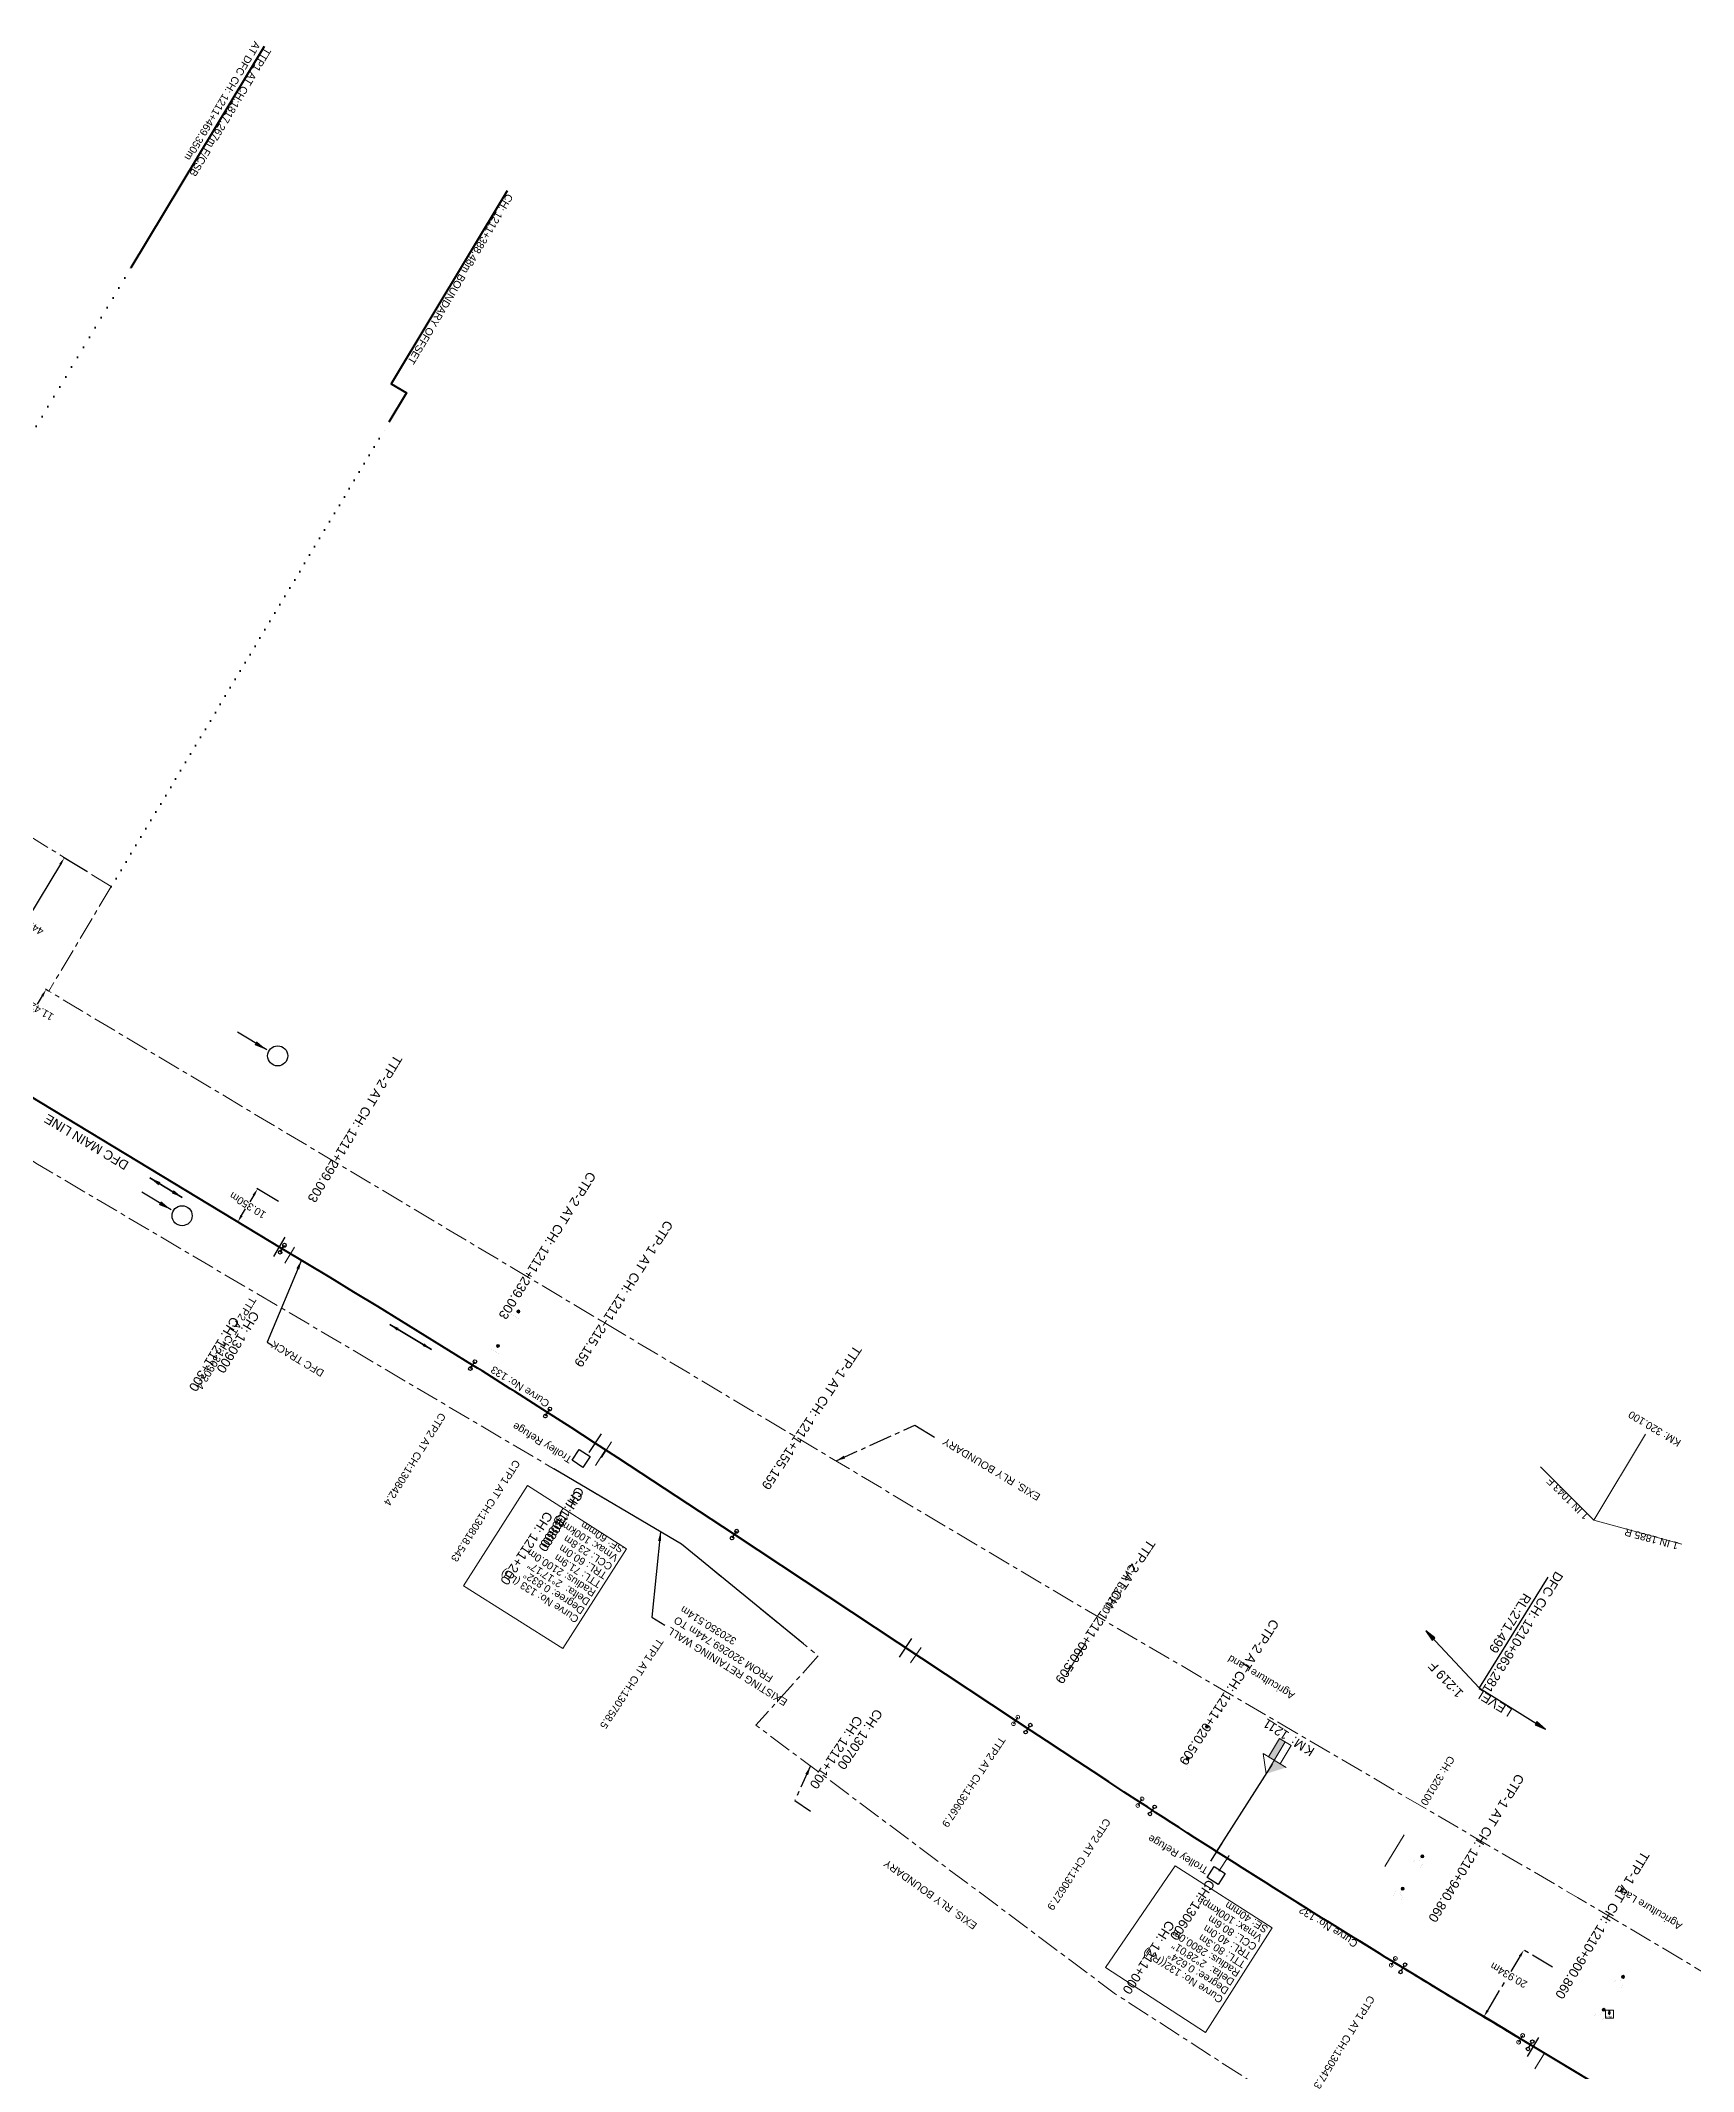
# Model space of a CAD drawing. Header units: metres. Extents: x 622835 to 629437, y 3390046 to 3394575.
# Drawn here: x 627965 to 628409, y 3391215 to 3391761 of the extents above; entities that cross this region are included whole.
import ezdxf
from ezdxf.enums import TextEntityAlignment as Align

# ---------------------------------------------------------------- set-up
doc = ezdxf.new("R2010")
doc.units = ezdxf.units.M
doc.header["$LTSCALE"] = 2
doc.header["$MEASUREMENT"] = 0
doc.header["$PDMODE"] = 35
doc.header["$PDSIZE"] = 5
for name, pattern in [('ACAD_ISO07W100', [3, 0, -3]), ('CENTER', [2, 1.25, -0.25, 0.25, -0.25]), ('CENTER2', [1.125, 0.75, -0.125, 0.125, -0.125]), ('DOT', [0.25, 0, -0.25])]:
    doc.linetypes.add(name, pattern=pattern)
doc.layers.get('Defpoints').update_dxf_attribs({"color": 5, "lineweight": 0})
for name, color, linetype, lineweight in [('Advertisement Board', 7, 'Continuous', 13), ('C-ALIG-DG-CURVE', 1, 'CENTER2', 70), ('C-ALIG-DG-LINE', 1, 'CENTER2', 70), ('C-ALIG-DG-SPIRAL', 1, 'CENTER2', 70), ('C-ALIG-LABL-DG', 1, 'Continuous', 25), ('C-ALIG-LABL-DG-MARK', 1, 'Continuous', 25), ('Cardinal_Leader', 10, 'Continuous', 0), ('DOTED LINE', 7, 'ACAD_ISO07W100', 18), ('Exg track', 7, 'Continuous', 0), ('Existing Chainage', 7, 'Continuous', 0), ('Grade Indicator', 7, 'Continuous', 13), ('Km post', 1, 'Continuous', 13), ('OHE MAST', 7, 'Continuous', 0), ('Proposed Chainage', 10, 'Continuous', 0), ('Proposed Curve_Details', 10, 'Continuous', 0), ('PROPOSED DFCC TRACK', 1, 'Continuous', 0), ('PROPOSED RETAINING WALL', 154, 'Continuous', 30), ('Proposed TPTC Chainages', 10, 'Continuous', 0), ('RLY BOUNDARY', 32, 'CENTER', 0), ('Side Details', 7, 'Continuous', 13), ('Sign Board', 7, 'Continuous', 0)]:
    doc.layers.add(name, color=color, linetype=linetype, lineweight=lineweight)
for name, color, linetype in [('Dimension', 10, 'Continuous'), ('title', 7, 'Continuous'), ('Trolley Refuse', 10, 'Continuous')]:
    doc.layers.add(name, color=color, linetype=linetype)
doc.styles.add('ARIAL', font='arial.ttf')
doc.styles.add('CUT-FILL', font='cut-fill.shx', dxfattribs={"height": 2})
doc.styles.get("Standard").update_dxf_attribs({"font": 'arial.ttf'})
doc.styles.add('Style-Arial', font='arial.ttf')
doc.dimstyles.new('ISO-25', dxfattribs={"dimtxt": 2.5, "dimasz": 2.5, "dimexe": 1.25, "dimexo": 0.625, "dimtad": 1, "dimdec": 3, "dimtxsty": 'Standard', "dimcen": 2.5, "dimadec": 0, "dimazin": 0, "dimtfac": 1, "dimtdec": 3, "dimtmove": 0, "dimatfit": 3, "dimfxl": 1, "dimarcsym": 0})
doc.dimstyles.get("Standard").update_dxf_attribs({"dimtxt": 2.5, "dimasz": 2.5, "dimexe": 0.18, "dimexo": 0.0625, "dimgap": 0.09, "dimtad": 0, "dimtih": 1, "dimtoh": 1, "dimdec": 3, "dimzin": 0, "dimdsep": 46, "dimtxsty": 'Standard', "dimcen": 0.09, "dimaunit": 1, "dimadec": 4, "dimazin": 0, "dimtfac": 1, "dimtdec": 3, "dimtofl": 0, "dimtmove": 0, "dimatfit": 3, "dimfxl": 1, "dimtolj": 1, "dimtzin": 0, "dimarcsym": 0})
doc.dimstyles.new('Standard$0', dxfattribs={"dimscale": 15, "dimtxt": 0.18, "dimasz": 0.18, "dimexe": 0.18, "dimexo": 0.0625, "dimgap": 0.09, "dimtad": 1, "dimtih": 1, "dimtoh": 1, "dimzin": 0, "dimdsep": 46, "dimtxsty": 'Standard', "dimcen": -0.09, "dimclrd": 256, "dimclre": 256, "dimclrt": 256, "dimadec": 0, "dimazin": 0, "dimtfac": 1, "dimtofl": 0, "dimtmove": 0, "dimatfit": 3, "dimfxl": 1, "dimtolj": 1, "dimtzin": 0, "dimlwd": -1, "dimlwe": -1, "dimarcsym": 0})

# ---------------------------------------------------------------- blocks, each defined once
blk = doc.blocks.new('GI1000D')
at = {"layer": 'Advertisement Board', "extrusion": (0, 0, -1)}
blk.add_hatch(color=256, dxfattribs=at).paths.add_polyline_path([(0.03, -0.01), (-0.26, 0.51), (-0.11, 0.51), (-0.11, 1.14), (0.19, 1.14), (0.19, 0.51), (0.34, 0.51)])
at = {"layer": 'Advertisement Board', "flags": 128}
for points in [[(-0.34, 0.51), (-0.03, -0.01), (0.26, 0.51)], [(-0.34, 0.51), (-0.19, 0.51)], [(-0.19, 0.51), (-0.19, 1.14), (0.11, 1.14), (0.11, 0.51)], [(0.11, 0.51), (0.26, 0.51)]]:
    blk.add_lwpolyline(points, dxfattribs=at)
at = {"layer": 'Sign Board'}
for p, q in [((1.02, 1.26), (-1.1, 1.26)), ((-1.1, 1.26), (-1.1, -0.87)), ((1.02, -0.87), (1.02, 1.26)), ((-1.1, -0.87), (1.02, -0.87))]:
    blk.add_line(p, q, dxfattribs=at)
at = {"layer": 'Sign Board', "insert": (-0.95, -0.87), "char_height": 0.5, "attachment_point": 7, "line_spacing_factor": 0.6, "style": 'CUT-FILL'}
blk.add_mtext('1000', dxfattribs=at)
blk = doc.blocks.new('OHE MAST')
h = blk.add_hatch(color=256)
edge = h.paths.add_edge_path()
edge.add_arc((0, 0), 0.412, 0, 360)
at = {"lineweight": 13, "const_width": 0.008, "flags": 128}
for points in [[(1.2, 2.8), (1.2, 1.6), (-1.2, 1.6), (-1.2, 2.8)], [(0, 1.6), (0, 0)]]:
    blk.add_lwpolyline(points, dxfattribs=at)
blk.add_circle((0, 0), 0.412)
blk = doc.blocks.new('*D585')
at = {"layer": 'Defpoints', "color": 0, "ltscale": 2.5, "transparency": 16777216}
for p in [(627967.19, 3391505.7), (627960.59, 3391496.34), (627961.3, 3391495.91)]:
    blk.add_point(p, dxfattribs=at)
at = {"layer": 'Dimension', "color": 0, "lineweight": -2, "ltscale": 2.5, "transparency": 16777216}
for p, q in [((627965.45, 3391504.42), (627964.1, 3391502.17)), ((627967.14, 3391505.74), (627966.33, 3391506.22)), ((627961.25, 3391495.95), (627960.44, 3391496.43)), ((627961.63, 3391498.05), (627962.98, 3391500.3))]:
    blk.add_line(p, q, dxfattribs=at)
at = {"layer": 'Dimension', "color": 0, "ltscale": 2.5, "transparency": 16777216}
for points in [[(627965.17, 3391504.59), (627965.74, 3391504.24), (627966.49, 3391506.13)], [(627961.34, 3391498.22), (627961.91, 3391497.88), (627960.59, 3391496.34)]]:
    blk.add_solid(points, dxfattribs=at)
at = {"layer": 'Dimension', "color": 0, "lineweight": 0, "ltscale": 2.5, "transparency": 16777216, "insert": (627963.54, 3391501.23), "char_height": 2, "attachment_point": 5, "rotation": 150}
blk.add_mtext('\\A1;11.427m', dxfattribs=at)
blk = doc.blocks.new('*D586')
at = {"layer": 'Defpoints', "color": 0, "ltscale": 2.5, "transparency": 16777216}
for p in [(627971.36, 3391541.54), (627977.48, 3391537.84), (627954.57, 3391499.96)]:
    blk.add_point(p, dxfattribs=at)
at = {"layer": 'Dimension', "color": 0, "lineweight": -2, "ltscale": 2.5, "transparency": 16777216}
for p, q in [((627970.32, 3391539.83), (627961.46, 3391525.17)), ((627977.43, 3391537.87), (627971.2, 3391541.63)), ((627949.48, 3391505.38), (627960.31, 3391523.27)), ((627954.52, 3391500), (627948.29, 3391503.76))]:
    blk.add_line(p, q, dxfattribs=at)
at = {"layer": 'Dimension', "color": 0, "ltscale": 2.5, "transparency": 16777216}
for points in [[(627970.04, 3391540), (627970.61, 3391539.66), (627971.36, 3391541.54)], [(627949.2, 3391505.55), (627949.77, 3391505.21), (627948.45, 3391503.67)]]:
    blk.add_solid(points, dxfattribs=at)
at = {"layer": 'Dimension', "color": 0, "lineweight": 0, "ltscale": 2.5, "transparency": 16777216, "insert": (627960.88, 3391524.22), "char_height": 2, "attachment_point": 5, "rotation": 150}
blk.add_mtext('\\A1;44.262m', dxfattribs=at)
blk = doc.blocks.new('*D599')
at = {"layer": 'Defpoints', "color": 0, "ltscale": 2.5, "transparency": 16777216}
for p in [(628363.83, 3391247.82), (628371.61, 3391243.16), (628360.87, 3391225.19)]:
    blk.add_point(p, dxfattribs=at)
at = {"layer": 'RLY BOUNDARY', "color": 0, "lineweight": -2, "ltscale": 2.5, "transparency": 16777216}
for p, q in [((628362.8, 3391246.1), (628360.34, 3391241.98)), ((628371.56, 3391243.19), (628363.67, 3391247.91)), ((628354.11, 3391231.57), (628359.2, 3391240.07)), ((628360.82, 3391225.23), (628352.93, 3391229.94))]:
    blk.add_line(p, q, dxfattribs=at)
at = {"layer": 'RLY BOUNDARY', "color": 0, "ltscale": 2.5, "transparency": 16777216}
for points in [[(628362.52, 3391246.27), (628363.09, 3391245.93), (628363.83, 3391247.82)], [(628353.82, 3391231.74), (628354.4, 3391231.4), (628353.08, 3391229.85)]]:
    blk.add_solid(points, dxfattribs=at)
at = {"layer": 'RLY BOUNDARY', "color": 0, "lineweight": 0, "ltscale": 2.5, "transparency": 16777216, "insert": (628359.77, 3391241.03), "char_height": 2, "attachment_point": 5, "rotation": 150}
blk.add_mtext('\\A1;20.934m', dxfattribs=at)
blk = doc.blocks.new('*D600')
at = {"layer": 'Defpoints', "color": 0, "ltscale": 2.5, "transparency": 16777216}
for p in [(628023.34, 3391452.52), (628029.06, 3391449.09), (628023.74, 3391440.21)]:
    blk.add_point(p, dxfattribs=at)
at = {"layer": 'Dimension', "color": 0, "lineweight": -2, "ltscale": 2.5, "transparency": 16777216}
for p, q in [((628029.01, 3391449.12), (628023.19, 3391452.61)), ((628019.05, 3391445.36), (628020.12, 3391447.15)), ((628022.31, 3391450.8), (628021.27, 3391449.06)), ((628023.69, 3391440.24), (628017.86, 3391443.74))]:
    blk.add_line(p, q, dxfattribs=at)
at = {"layer": 'Dimension', "color": 0, "ltscale": 2.5, "transparency": 16777216}
for points in [[(628022.03, 3391450.98), (628022.6, 3391450.63), (628023.34, 3391452.52)], [(628018.76, 3391445.53), (628019.33, 3391445.19), (628018.02, 3391443.64)]]:
    blk.add_solid(points, dxfattribs=at)
at = {"layer": 'Dimension', "color": 0, "lineweight": 0, "ltscale": 2.5, "transparency": 16777216, "insert": (628020.7, 3391448.11), "char_height": 2, "attachment_point": 5, "rotation": 148}
blk.add_mtext('\\A1;10.350m', dxfattribs=at)
blk = doc.blocks.new('Direction')
h = blk.add_hatch(color=256)
h.dxf.hatch_style = 1
h.paths.add_polyline_path([(-5.54, 0), (-4.75, -0.13), (-4.75, 0.13)])
blk.add_lwpolyline([(-5.54, 0), (-4.75, -0.13), (-4.75, 0.13)], close=True)
blk.add_lwpolyline([(0, 0), (-5.54, 0)])
blk = doc.blocks.new('KM Post')
at = {"layer": 'Km post', "lineweight": 13}
h = blk.add_hatch(color=256, dxfattribs=at)
h.paths.add_polyline_path([(-0.11, -9.66), (1.51, -9.66), (1.51, -4.55), (-0.11, -4.55)])
h.paths.add_polyline_path([(-0.11, -4.55), (-0.11, -0.76), (-3.47, -4.55)])
for p, q in [((3.01, -4.55), (-3.47, -4.55)), ((-0.11, -9.66), (-0.11, -0.76)), ((3.01, -4.55), (-0.11, -0.76))]:
    blk.add_line(p, q, dxfattribs=at)
blk.add_lwpolyline([(1.51, -4.55), (1.51, -9.66), (-1.74, -9.66), (-1.74, -4.55)], dxfattribs=at)
blk = doc.blocks.new('Tick Hor')
blk.add_lwpolyline([(-0.5, 0), (0.5, 0)])
blk = doc.blocks.new('Marker-2')
blk.add_lwpolyline([(0, 1.5), (0, -1.5)])
for centre in [(0, 2.5), (0, -2.5)]:
    blk.add_circle(centre, 1)

msp = doc.modelspace()

# ---------------------------------------------------------------- linework, layer by layer
at = {"layer": 'C-ALIG-DG-CURVE', "color": 1, "linetype": 'Continuous', "lineweight": -3, "flags": 128}
for points in [[(628101.3331, 3391392.3756, 0.00283859), (628081.1829, 3391405.1233)], [(628331.2954, 3391242.8782, -0.0071116), (628263.9282, 3391285.365)]]:
    msp.add_lwpolyline(points, format="xyb", dxfattribs=at)
at = {"layer": 'C-ALIG-DG-LINE', "color": 1, "linetype": 'Continuous', "lineweight": -3, "flags": 128}
for points in [[(628029.9964, 3391436.4263), (627884.2494, 3391524.6062)], [(628230.5061, 3391307.3412), (628151.5443, 3391359.531)], [(628815.1696, 3390951.8605), (628365.5276, 3391222.1866)]]:
    msp.add_lwpolyline(points, dxfattribs=at)
at = {"layer": 'C-ALIG-DG-SPIRAL', "color": 1, "linetype": 'Continuous', "lineweight": -3, "flags": 128}
for points in [[(628081.1829, 3391405.1233), (628079.5409, 3391406.148), (628077.898, 3391407.1713), (628076.2543, 3391408.1931), (628074.6097, 3391409.2136), (628072.9642, 3391410.2327), (628071.318, 3391411.2506), (628069.6711, 3391412.2672), (628068.0234, 3391413.2827), (628066.375, 3391414.2971), (628064.7259, 3391415.3103), (628063.0762, 3391416.3226), (628061.4259, 3391417.3338), (628059.7751, 3391418.3442), (628058.1237, 3391419.3536), (628056.4718, 3391420.3622), (628054.8194, 3391421.37), (628053.1665, 3391422.3771), (628051.5133, 3391423.3835), (628049.8596, 3391424.3893), (628048.2056, 3391425.3944), (628046.5513, 3391426.399), (628044.8966, 3391427.4032), (628043.2417, 3391428.4069), (628041.5866, 3391429.4102), (628039.9312, 3391430.4131), (628038.2757, 3391431.4158), (628036.62, 3391432.4182), (628034.9642, 3391433.4204), (628033.3083, 3391434.4225), (628031.6524, 3391435.4244), (628029.9964, 3391436.4264)], [(628151.5443, 3391359.531), (628149.9297, 3391360.5983), (628148.315, 3391361.6654), (628146.7002, 3391362.7325), (628145.0853, 3391363.7994), (628143.4703, 3391364.8661), (628141.8552, 3391365.9326), (628140.2399, 3391366.9988), (628138.6243, 3391368.0647), (628137.0085, 3391369.1302), (628135.3924, 3391370.1952), (628133.776, 3391371.2598), (628132.1592, 3391372.3238), (628130.5421, 3391373.3873), (628128.9245, 3391374.4501), (628127.3065, 3391375.5123), (628125.688, 3391376.5737), (628124.0691, 3391377.6344), (628122.4496, 3391378.6942), (628120.8295, 3391379.7532), (628119.2088, 3391380.8113), (628117.5875, 3391381.8684), (628115.9655, 3391382.9245), (628114.3429, 3391383.9795), (628112.7195, 3391385.0334), (628111.0954, 3391386.0862), (628109.4705, 3391387.1377), (628107.8448, 3391388.188), (628106.2182, 3391389.237), (628104.5908, 3391390.2847), (628102.9624, 3391391.3309), (628101.3331, 3391392.3757)], [(628263.9282, 3391285.365), (628262.8469, 3391286.069), (628261.7658, 3391286.7735), (628260.6851, 3391287.4785), (628259.6047, 3391288.1839), (628258.5245, 3391288.8897), (628257.4447, 3391289.596), (628256.3651, 3391290.3027), (628255.2857, 3391291.0097), (628254.2066, 3391291.7171), (628253.1277, 3391292.4249), (628252.049, 3391293.133), (628250.9706, 3391293.8414), (628249.8923, 3391294.5502), (628248.8143, 3391295.2592), (628247.7364, 3391295.9685), (628246.6587, 3391296.6781), (628245.5811, 3391297.3879), (628244.5037, 3391298.0979), (628243.4265, 3391298.8081), (628242.3493, 3391299.5185), (628241.2723, 3391300.2291), (628240.1954, 3391300.9399), (628239.1185, 3391301.6508), (628238.0418, 3391302.3618), (628236.9651, 3391303.0729), (628235.8885, 3391303.7842), (628234.812, 3391304.4955), (628233.7355, 3391305.2069), (628232.659, 3391305.9183), (628231.5825, 3391306.6297), (628230.5061, 3391307.3412)], [(628365.5276, 3391222.1866), (628364.4218, 3391222.8514), (628363.316, 3391223.5163), (628362.2101, 3391224.1812), (628361.1043, 3391224.8461), (628359.9986, 3391225.5111), (628358.8929, 3391226.1762), (628357.7872, 3391226.8414), (628356.6817, 3391227.5067), (628355.5762, 3391228.1722), (628354.4707, 3391228.8377), (628353.3654, 3391229.5035), (628352.2602, 3391230.1694), (628351.1552, 3391230.8356), (628350.0502, 3391231.5019), (628348.9454, 3391232.1685), (628347.8407, 3391232.8353), (628346.7362, 3391233.5024), (628345.6319, 3391234.1697), (628344.5277, 3391234.8374), (628343.4237, 3391235.5053), (628342.32, 3391236.1736), (628341.2164, 3391236.8423), (628340.1131, 3391237.5113), (628339.0099, 3391238.1807), (628337.9071, 3391238.8504), (628336.8044, 3391239.5206), (628335.7021, 3391240.1912), (628334.6, 3391240.8623), (628333.4981, 3391241.5338), (628332.3966, 3391242.2058), (628331.2954, 3391242.8782)]]:
    msp.add_lwpolyline(points, dxfattribs=at)
at = {"layer": 'C-ALIG-LABL-DG', "color": 1, "linetype": 'Continuous', "lineweight": 25}
for p, q in [((628370.3094, 3391348.0488), (628351.8232, 3391318.3291)), ((628281.1586, 3391274.2422), (628296.2581, 3391297.8219))]:
    msp.add_line(p, q, dxfattribs=at)
at = {"layer": 'Cardinal_Leader', "linetype": 'Continuous', "lineweight": 13}
for p, q in [((628029.4474, 3391435.5189), (628030.5454, 3391437.3337)), ((628080.621, 3391404.2239), (628081.7448, 3391406.0228)), ((628100.761, 3391391.4826), (628101.9052, 3391393.2687)), ((628150.9596, 3391358.6463), (628152.1291, 3391360.4158)), ((628226.5894, 3391308.6586), (628227.759, 3391310.4282)), ((628260.0179, 3391286.6783), (628261.1748, 3391288.4561)), ((628328.182, 3391243.7043), (628329.2873, 3391245.5147)), ((628362.4296, 3391223.0185), (628363.5177, 3391224.8393))]:
    msp.add_line(p, q, dxfattribs=at)
for centre in [(628029.4474, 3391435.5189), (628030.5454, 3391437.3337), (628080.621, 3391404.2239), (628081.7448, 3391406.0228), (628100.761, 3391391.4826), (628101.9052, 3391393.2687), (628150.9596, 3391358.6463), (628152.1291, 3391360.4158), (628227.759, 3391310.4282), (628226.5894, 3391308.6586), (628261.1748, 3391288.4561), (628260.0179, 3391286.6783), (628328.182, 3391243.7043), (628329.2873, 3391245.5147), (628362.4296, 3391223.0185), (628363.5177, 3391224.8393)]:
    msp.add_circle(centre, 0.5, dxfattribs=at)
at = {"layer": 'DOTED LINE', "color": 1, "linetype": 'ACAD_ISO07W100', "lineweight": 50, "ltscale": 0.5}
msp.add_line((627884.2481, 3391524.6042), (627989.2802, 3391700.2642), dxfattribs=at)
at = {"layer": 'Exg track'}
msp.add_line((628396.5753, 3391386.58), (628382.6367, 3391363.4175), dxfattribs=at)
at = {"layer": 'Exg track', "flags": 128}
for points in [[(628382.6367, 3391363.4175), (628368.3157, 3391377.7301)], [(628406.3397, 3391356.9404), (628382.6367, 3391363.4175)]]:
    msp.add_lwpolyline(points, dxfattribs=at)
at = {"layer": 'Existing Chainage', "linetype": 'Continuous', "lineweight": 13, "flags": 128}
for points in [[(628245.9394, 3391330.3479), (628240.7912, 3391321.7749)], [(628331.6504, 3391278.8053), (628326.4893, 3391270.2401)]]:
    msp.add_lwpolyline(points, dxfattribs=at)
at = {"layer": 'Proposed Chainage', "linetype": 'Continuous', "lineweight": 0, "flags": 128}
for points in [[(628030.6468, 3391432.5264), (628033.235, 3391436.8044)], [(628115.786, 3391380.2997), (628118.4728, 3391384.5165)], [(628198.9549, 3391325.0307), (628201.7568, 3391329.1718)], [(628281.8616, 3391269.0441), (628284.6301, 3391273.2077)], [(628366.7742, 3391215.8127), (628369.3491, 3391220.0987)]]:
    msp.add_lwpolyline(points, dxfattribs=at)
at = {"layer": 'Proposed Chainage', "flags": 128}
msp.add_lwpolyline([(628114.1789, 3391378.1215), (628116.9073, 3391382.3114)], dxfattribs=at)
at = {"layer": 'Proposed Curve_Details'}
for points in [[(628122.5508, 3391355.6782), (628105.3982, 3391328.8871), (628078.6884, 3391345.764), (628095.9422, 3391372.7139)], [(628296.1715, 3391253.7498), (628278.2097, 3391225.5981), (628251.3236, 3391243.0965), (628270.0398, 3391270.4227)]]:
    msp.add_lwpolyline(points, close=True, dxfattribs=at)
at = {"layer": 'PROPOSED DFCC TRACK', "color": 1, "linetype": 'Continuous', "lineweight": 50, "flags": 128}
msp.add_lwpolyline([(628798.0361, 3390962.5597), (628362.9736, 3391223.9289), (628358.6877, 3391226.504), (628354.4023, 3391229.08), (628350.1181, 3391231.6579), (628345.8357, 3391234.2386), (628341.5555, 3391236.8232), (628337.2783, 3391239.4126), (628333.0045, 3391242.0077), (628328.7347, 3391244.6095, -0.00719228), (628260.5964, 3391287.5672), (628256.4079, 3391290.2979), (628252.2237, 3391293.0351), (628248.0431, 3391295.7779), (628243.8657, 3391298.5254), (628239.6907, 3391301.2767), (628235.5175, 3391304.0307), (628231.3456, 3391306.7866), (628227.1742, 3391309.5434), (628151.5443, 3391359.531), (628145.2872, 3391363.6661), (628139.0282, 3391367.7983), (628132.7655, 3391371.9249), (628126.4973, 3391376.0431), (628120.2218, 3391380.1501), (628113.9371, 3391384.243), (628107.6415, 3391388.3192), (628101.3331, 3391392.3756, 0.00283859), (628081.1829, 3391405.1233), (628074.8153, 3391409.0861), (628068.4353, 3391413.029), (628062.0448, 3391416.9547), (628055.6456, 3391420.8662), (628049.2394, 3391424.7662), (628042.828, 3391428.6577), (628036.4131, 3391432.5434), (628029.9964, 3391436.4263), (627884.2494, 3391524.6062)], format="xyb", dxfattribs=at)
msp.add_lwpolyline([(628798.0361, 3390962.5597), (628362.9736, 3391223.9289), (628358.6877, 3391226.504), (628354.4023, 3391229.08), (628350.1181, 3391231.6579), (628345.8357, 3391234.2386), (628341.5555, 3391236.8232), (628337.2783, 3391239.4126), (628333.0045, 3391242.0077), (628328.7347, 3391244.6095, -0.00719228), (628260.5964, 3391287.5672), (628256.4079, 3391290.2979), (628252.2237, 3391293.0351), (628248.0431, 3391295.7779), (628243.8657, 3391298.5254), (628239.6907, 3391301.2767), (628235.5175, 3391304.0307), (628231.3456, 3391306.7866), (628227.1742, 3391309.5434), (628151.5443, 3391359.531), (628145.2872, 3391363.6661), (628139.0282, 3391367.7983), (628132.7655, 3391371.9249), (628126.4973, 3391376.0431), (628120.2218, 3391380.1501), (628113.9371, 3391384.243), (628107.6415, 3391388.3192), (628101.3331, 3391392.3756, 0.00283859), (628081.1829, 3391405.1233), (628074.8153, 3391409.0861), (628068.4353, 3391413.029), (628062.0448, 3391416.9547), (628055.6456, 3391420.8662), (628049.2394, 3391424.7662), (628042.828, 3391428.6577), (628036.4131, 3391432.5434), (628029.9964, 3391436.4263), (627884.2494, 3391524.6062)], format="xyb", dxfattribs=at)
at = {"layer": 'PROPOSED RETAINING WALL', "flags": 128}
msp.add_lwpolyline([(628170.1048, 3391330.1832), (628137.357, 3391356.9761), (628102.9737, 3391377.2668)], dxfattribs=at)
at = {"layer": 'Proposed TPTC Chainages', "color": 1, "lineweight": 50, "flags": 128}
msp.add_lwpolyline([(628025.1228, 3391759.8078), (627989.2802, 3391700.2642)], dxfattribs=at)
at = {"layer": 'RLY BOUNDARY', "linetype": 'DOT', "lineweight": 50, "ltscale": 5}
msp.add_line((627983.97, 3391533.8144), (628058.6774, 3391658.758), dxfattribs=at)
at = {"layer": 'RLY BOUNDARY', "linetype": 'ByBlock', "lineweight": 50, "ltscale": 2.5, "flags": 128}
msp.add_lwpolyline([(628090.4353, 3391720.9789), (628059.3004, 3391669.0298), (628063.3667, 3391666.5985), (628058.6774, 3391658.758)], dxfattribs=at)
at = {"layer": 'RLY BOUNDARY', "lineweight": 20, "ltscale": 2.5, "flags": 128}
for points in [[(628955.3903, 3390792.7231), (628931.5933, 3390806.5004), (628894.0251, 3390836.9955), (628805.3605, 3390890.9758), (628763.1272, 3390916.9343), (628721.4077, 3390942.8333), (628634.7683, 3390998.5313), (628587.091, 3391026.3426), (628541.4721, 3391053.7252), (628498.5869, 3391079.4164), (628461.1936, 3391101.0466), (628391.2271, 3391146.4682), (628362.6237, 3391162.4973), (628324.6397, 3391185.7049), (628291.5767, 3391211.6933), (628254.0781, 3391235.9403), (628157.3612, 3391308.2767), (628174.1002, 3391326.9143), (628137.357, 3391356.9761), (627964.1476, 3391459.1923), (627842.8937, 3391531.9115), (627628.8138, 3391662.2153), (627542.6631, 3391714.392)], [(627983.97, 3391533.8144), (627892.3746, 3391590.8464)], [(627983.97, 3391533.8144), (627967.1915, 3391505.704)], [(629156.7971, 3390785.7736), (629118.8139, 3390808.3654), (628965.585, 3390910.1915), (628860.4585, 3390972.4254), (628805.8587, 3391007.2721), (628698.6241, 3391069.4447), (628562.2135, 3391152.4313), (628378.3014, 3391261.9076), (628246.7992, 3391338.8997), (628202.7811, 3391365.0852), (627967.1915, 3391505.704)]]:
    msp.add_lwpolyline(points, dxfattribs=at)
at = {"layer": 'title', "color": 7}
for centre in [(628028.7556, 3391488.3005), (628003.046, 3391445.3028)]:
    msp.add_circle(centre, 2.7044, dxfattribs=at)
at = {"layer": 'Trolley Refuse'}
for points in [[(628109.8056, 3391382.4519), (628112.7421, 3391380.5474), (628110.8376, 3391377.6109), (628107.9011, 3391379.5153)], [(628109.8056, 3391382.4519), (628112.7421, 3391380.5474), (628110.8376, 3391377.6109), (628107.9011, 3391379.5153)], [(628280.5762, 3391270.2378), (628283.5267, 3391268.3551), (628281.644, 3391265.4046), (628278.6935, 3391267.2873)], [(628280.5762, 3391270.2378), (628283.5267, 3391268.3551), (628281.644, 3391265.4046), (628278.6935, 3391267.2873)]]:
    msp.add_lwpolyline(points, close=True, dxfattribs=at)

# ---------------------------------------------------------------- block references
at = {"layer": 'C-ALIG-LABL-DG', "color": 1, "linetype": 'Continuous', "lineweight": 25}
for name, p, xscale, yscale, zscale, rotation in [('Tick Hor', (628029.1437, 3391436.9423), 6.000000000000001, 6.000000000000001, 6.000000000000001, 238.8252211828872), ('Tick Hor', (628114.0706, 3391384.1564), 6, 6, 6, 236.9944133359335), ('Tick Hor', (628197.5606, 3391329.1165), 6, 6, 6, 236.5372514532278), ('Direction', (628351.8232, 3391318.3291), 3.789791541545083, 3.789791541545083, 3.789791541545083, 313.1175432639855), ('Direction', (628351.8232, 3391318.3291), 3.789791541545082, 3.789791541545082, 3.789791541545082, 148.1175432639854), ('KM Post', (628293.9931, 3391294.5225), 1.123726034911938, 1.123726034911938, 1.123726034911938, 149.126), ('Tick Hor', (628281.1586, 3391274.2422), 5.999999999999999, 5.999999999999999, 5.999999999999999, 237.3661705042176), ('Tick Hor', (628366.2648, 3391221.7434), 6, 6, 6, 238.9855929886476)]:
    msp.add_blockref(name, p, dxfattribs=dict(at, xscale=xscale, yscale=yscale, zscale=zscale, rotation=rotation))
at = {"layer": 'C-ALIG-LABL-DG-MARK', "color": 1, "linetype": 'Continuous', "lineweight": 25}
for p, xscale, yscale, zscale, rotation in [((628029.9964, 3391436.4264), 0.4642857142857242, 0.4642857142857242, 0.4642857142857242, 148.8250074569177), ((628081.1829, 3391405.1233), 0.4642857142857239, 0.4642857142857239, 0.4642857142857239, 148.0064956822455), ((628101.3331, 3391392.3756), 0.4642857142857238, 0.4642857142857238, 0.4642857142857238, 147.3559406869756), ((628151.5443, 3391359.531), 0.4642857142857238, 0.4642857142857238, 0.4642857142857238, 146.5372514532279), ((628230.5061, 3391307.3412), 0.4642857142857236, 0.4642857142857236, 0.4642857142857236, 146.5372514531916), ((628263.9282, 3391285.365), 0.4642857142857238, 0.4642857142857238, 0.4642857142857238, 146.9465070215428), ((628331.2954, 3391242.8782), 0.4642857142857238, 0.4642857142857238, 0.4642857142857238, 148.576337421146), ((628365.5276, 3391222.1866), 0.4642857142857237, 0.4642857142857237, 0.4642857142857237, 148.9855929886475)]:
    msp.add_blockref('Marker-2', p, dxfattribs=dict(at, xscale=xscale, yscale=yscale, zscale=zscale, rotation=rotation))
at = {"layer": 'Grade Indicator'}
msp.add_blockref('GI1000D', (628386.8854, 3391230.3847), dxfattribs=at)
at = {"layer": 'OHE MAST', "color": 2, "rotation": 149.0208306544455}
for p in [(628093.4672, 3391419.5462), (628087.9733, 3391410.2982), (628278.6313, 3391307.8939), (628273.4237, 3391299.2777), (628336.5303, 3391272.9791), (628331.2325, 3391264.3022), (628390.5, 3391240.5851), (628385.299, 3391231.7326)]:
    msp.add_blockref('OHE MAST', p, dxfattribs=at)

# ---------------------------------------------------------------- texts
at = {"layer": 'C-ALIG-LABL-DG', "color": 1, "lineweight": 25, "style": 'ARIAL'}
for s, rotation, p in [('TTP-2 AT CH: 1211+299.003', 238.825007, (628060.2276, 3391488.8062)), ('CTP-2 AT CH: 1211+239.003', 238.006496, (628112.3652, 3391457.3957)), ('CTP-1 AT CH: 1211+215.159', 237.355941, (628133.109, 3391444.2954)), ('CH: 1211+300', 238.825221, (628016.4557, 3391418.3842)), ('TTP-1 AT CH: 1211+155.159', 236.537251, (628183.8444, 3391410.6671)), ('CH: 1211+200', 236.994413, (628100.7955, 3391366.0136)), ('TTP-2 AT CH: 1211+060.509', 236.537251, (628262.8061, 3391358.4773)), ('DFC CH: 1210+963.281', 238.117543, (628372.4313, 3391349.8727)), ('RL:271.499', 238.117543, (628363.8631, 3391344.006)), ('CTP-2 AT CH: 1211+020.509', 236.946507, (628296.0743, 3391337.0563)), ('1:219 F', 133.117543, (628347.7787, 3391317.0642)), ('LEVEL', 148.117543, (628360.9823, 3391312.5142)), ('CH: 1211+100', 236.537251, (628184.1412, 3391311.0803)), ('1', 147.234212, (628296.401, 3391309.1377)), ('1', 147.266275, (628297.7013, 3391308.3016)), ('2', 147.313583, (628299.3866, 3391307.2194)), ('1', 147.345647, (628300.922, 3391306.235)), (':', 147.39895, (628303.032, 3391304.8846)), ('M', 147.461397, (628305.522, 3391303.2944)), ('K', 147.517229, (628307.7892, 3391301.8497)), ('CTP-1 AT CH: 1210+940.860', 238.576337, (628361.9511, 3391295.4513)), ('TTP-1 AT CH: 1210+900.860', 238.985593, (628395.6067, 3391274.6441)), ('CH: 1211+000', 237.366171, (628268.0015, 3391256.0137))]:
    msp.add_text(s, height=2.5, rotation=rotation, dxfattribs=at).set_placement(p)
at = {"layer": 'Exg track', "style": 'ARIAL'}
msp.add_text('KM: 320.100', height=2, rotation=149, dxfattribs=at).set_placement((628406.285, 3391384.7592))
at = {"layer": 'Exg track', "char_height": 2, "attachment_point": 7, "line_spacing_factor": 0.84, "style": 'ARIAL'}
for s, insert, rotation in [('1 IN 1043 F', (628381.5179, 3391364.768), 135.016692), ('1 IN 1885 R', (628405.5976, 3391357.3862), 164.716595)]:
    msp.add_mtext(s, dxfattribs=dict(at, insert=insert, rotation=rotation))
at = {"layer": 'Existing Chainage', "lineweight": 0, "char_height": 2, "attachment_point": 6, "line_spacing_factor": 0.6, "style": 'Style-Arial'}
for s, insert, rotation in [('CH: 320200', (628251.0876, 3391338.5042), 239.014566), ('CH: 320100', (628336.8116, 3391286.9538), 238.927819)]:
    msp.add_mtext(s, dxfattribs=dict(at, insert=insert, rotation=rotation))
at = {"layer": 'Proposed Chainage', "color": 1, "lineweight": 0, "char_height": 2.5, "attachment_point": 4, "line_spacing_factor": 0.6, "style": 'Style-Arial'}
for s, insert, rotation in [('CH: 130900', (628022.882, 3391419.2758), 238.825186), ('CH: 130800', (628110.2284, 3391372.0167), 237.495313), ('CH: 130700', (628190.549, 3391312.1906), 235.917152), ('CH: 130600', (628279.8684, 3391266.3208), 236.37938)]:
    msp.add_mtext(s, dxfattribs=dict(at, insert=insert, rotation=rotation))
at = {"layer": 'Proposed Chainage', "insert": (628109.9377, 3391370.9555), "char_height": 2.5, "attachment_point": 4, "rotation": 236.928135, "line_spacing_factor": 0.6, "style": 'Style-Arial'}
msp.add_mtext('CH: 130800', dxfattribs=at)
at = {"layer": 'Proposed Curve_Details', "color": 1, "style": 'ARIAL'}
for s, rotation, p in [('Curve No: 133', 147.371169, (628102.0627, 3391395.3012)), ('Curve No: 132', 147.46064, (628319.3928, 3391250.0054))]:
    msp.add_text(s, height=2, rotation=rotation, dxfattribs=at).set_placement(p)
at = {"layer": 'Proposed Curve_Details', "color": 1, "lineweight": 0, "char_height": 2, "attachment_point": 7, "line_spacing_factor": 0.84, "style": 'Style-Arial'}
for s, insert, rotation in [('Curve No: 133 (LH)\\PDegree: 0.832%%D\\PDelta:  2%%D17\'17"\\PRadius: 2100.0m\\PTTL: 71.9m\\PTRL: 60.0m\\PCCL: 23.8m\\PVmax: 100kmph\\PSE: 60mm', (628122.0552, 3391356.1884), 147.371169), ('Curve No: 132((RH)\\PDegree: 0.624%%D\\PDelta:  2%%D28\'01"\\PRadius: 2800.0m\\PTTL: 80.3m\\PTRL: 40.0m\\PCCL: 80.6m\\PVmax: 100kmph\\PSE: 40mm', (628295.2709, 3391253.9477), 147.46064)]:
    msp.add_mtext(s, dxfattribs=dict(at, insert=insert, rotation=rotation))
at = {"layer": 'PROPOSED DFCC TRACK', "color": 10, "linetype": 'Continuous', "lineweight": -3, "ltscale": 5}
for s, height, p in [('DFC MAIN LINE ', 2.5, (627966.1423, 3391473.2747)), ('DFC TRACK', 2, (628027.7395, 3391411.78))]:
    msp.add_text(s, height=height, rotation=149.068226, dxfattribs=at).set_placement(p, align=Align.RIGHT)
at = {"layer": 'PROPOSED RETAINING WALL', "insert": (628133.251, 3391333.1299), "char_height": 2, "width": 37.559316, "attachment_point": 3, "rotation": 148}
msp.add_mtext('EXISTING RETAINING WALL \\PFROM 320269.744m TO 320350.514m ', dxfattribs=at)
at = {"layer": 'Proposed TPTC Chainages', "color": 1, "lineweight": 0, "insert": (628024.7887, 3391760.0076), "char_height": 2, "width": 45.642326, "attachment_point": 4, "rotation": 239, "line_spacing_factor": 0.6, "style": 'ARIAL'}
msp.add_mtext('\\pxsm1;{\\C256;TTP1 AT CH:}1817.267{\\C256;m F/CSB\\PAT DFC CH: 1211+469.350m }', dxfattribs=at)
at = {"layer": 'Proposed TPTC Chainages', "char_height": 2, "attachment_point": 4, "line_spacing_factor": 0.6, "style": 'ARIAL'}
for s, insert, rotation in [('TTP2 AT CH:130902.4', (628022.2316, 3391423.1757), 238.825186), ('CTP2 AT CH:130842.4', (628073.2355, 3391391.985), 238.006496), ('CTP1 AT CH:130818.543', (628093.2418, 3391379.3284), 237.355941), ('TTP1 AT CH:130758.5', (628131.7697, 3391331.3252), 236.537252), ('TTP2 AT CH:130667.9', (628223.7374, 3391304.8402), 236.537252), ('CTP2 AT CH:130627.9', (628252.0308, 3391282.8886), 236.94653), ('CTP1 AT CH:130547.3', (628323.0026, 3391235.2561), 238.59485)]:
    msp.add_mtext(s, dxfattribs=dict(at, insert=insert, rotation=rotation))
at = {"layer": 'RLY BOUNDARY', "ltscale": 2.5}
for s, rotation, p in [('CH: 1211+388.48m BOUNDARY OFFSET', 239.316825, (628090.4467, 3391720.3915)), ('EXIS. RLY BOUNDARY', 149, (628234.0461, 3391370.243)), ('EXIS. RLY BOUNDARY', 144.370203, (628217.0089, 3391254.7923))]:
    msp.add_text(s, height=2, rotation=rotation, dxfattribs=at).set_placement(p)
at = {"layer": 'Side Details'}
for p in [(628302.4207, 3391316.7651), (628406.6225, 3391254.7831)]:
    msp.add_text('Agriculture Land', height=2, rotation=149, dxfattribs=at).set_placement(p)
at = {"layer": 'Trolley Refuse', "style": 'ARIAL'}
for rotation, p in [(148.584776, (628108.1708, 3391380.2944)), (150.166338, (628279.213, 3391269.8373))]:
    msp.add_text('Trolley Refuge', height=2, rotation=rotation, dxfattribs=at).set_placement(p)

# ---------------------------------------------------------------- dimensions: what is measured, and where the dimension line sits
at = {"layer": 'Dimension', "lineweight": 0, "ltscale": 2.5}
for base, p1, p2, angle, dimstyle, override, picture, middle, turn in [((627971.3585, 3391541.5404), (627954.5703, 3391499.9648), (627977.4827, 3391537.8352), 58.825205, 'Standard$0', {"dimscale": 1, "dimtxt": 2, "dimasz": 2, "dimtad": 0, "dimdec": 3, "dimpost": 'm', "dimcen": 0.09, "dimclrd": 0, "dimclre": 0, "dimclrt": 0, "dimaunit": 1, "dimadec": 4, "dimtdec": 3, "dimlwd": 65534, "dimlwe": 65534}, '*D586', (627960.8813, 3391524.2233), 150), ((627960.5938, 3391496.3378), (627967.1915, 3391505.704), (627961.2996, 3391495.9131), 238.961684, 'Standard$0', {"dimscale": 1, "dimtxt": 2, "dimasz": 2, "dimtad": 0, "dimdec": 3, "dimpost": 'm', "dimcen": 0.09, "dimclrd": 0, "dimclre": 0, "dimclrt": 0, "dimaunit": 1, "dimadec": 4, "dimtdec": 3, "dimlwd": 65534, "dimlwe": 65534}, '*D585', (627963.5398, 3391501.2332), 150), ((628023.3417, 3391452.5193), (628023.7389, 3391440.2122), (628029.0627, 3391449.0876), 59.043163, 'Standard', {"dimtxt": 2, "dimasz": 2, "dimdec": 3, "dimpost": 'm'}, '*D600', (628020.6953, 3391448.1074), 148)]:
    dim = msp.add_linear_dim(base=base, p1=p1, p2=p2, angle=angle, dimstyle=dimstyle, override=override, dxfattribs=at)
    dim.commit()
    dim.dimension.update_dxf_attribs({"geometry": picture, "text_midpoint": middle, "dimtype": 129, "text_rotation": turn})
at = {"layer": 'RLY BOUNDARY', "lineweight": 0, "ltscale": 2.5}
dim = msp.add_linear_dim(base=(628363.829, 3391247.8156), p1=(628360.8689, 3391225.1935), p2=(628371.6143, 3391243.1592), angle=59.116114, dimstyle='Standard', override={"dimtxt": 2, "dimasz": 2, "dimdec": 3, "dimpost": 'm'}, dxfattribs=at)
dim.commit()
dim.dimension.update_dxf_attribs({"geometry": '*D599', "text_midpoint": (628359.7677, 3391241.0253), "dimtype": 129, "text_rotation": 150})

# ---------------------------------------------------------------- leaders
at = {"layer": 'PROPOSED DFCC TRACK', "linetype": 'Continuous', "lineweight": 0}
for points, override in [([(627994.3864, 3391455.4531), (628003.1101, 3391450.2122)], {"dimtxt": 3, "dimasz": 3, "dimtad": 0, "dimdec": 3, "dimzin": 2, "dimtdec": 3}), ([(628003.1101, 3391450.2122), (627994.3864, 3391455.4531)], {"dimtxt": 3, "dimasz": 3, "dimtad": 0, "dimdec": 3, "dimzin": 2, "dimtdec": 3}), ([(628058.8986, 3391416.0477), (628070.0869, 3391409.3262)], {"dimtxt": 3, "dimasz": 2.5, "dimtad": 0, "dimdec": 3, "dimzin": 2, "dimtdec": 3}), ([(628070.0869, 3391409.3262), (628058.8986, 3391416.0477)], {"dimtxt": 3, "dimasz": 2.5, "dimtad": 0, "dimdec": 3, "dimzin": 2, "dimtdec": 3})]:
    msp.add_leader(points, dimstyle='ISO-25', override=override, dxfattribs=at)
at = {"layer": 'PROPOSED DFCC TRACK', "color": 10, "linetype": 'Continuous', "lineweight": -3, "ltscale": 5}
msp.add_leader([(628035.1302, 3391433.3197), (628025.9138, 3391411.2537), (628027.3944, 3391410.3642)], dimstyle='ISO-25', override={"dimtxt": 3, "dimasz": 2.5, "dimgap": 0.625, "dimtad": 0, "dimdec": 3, "dimzin": 2, "dimtdec": 3}, dxfattribs=at)
at = {"layer": 'PROPOSED RETAINING WALL', "linetype": 'Continuous', "lineweight": 0, "ltscale": 5}
msp.add_leader([(628131.7006, 3391360.3142), (628129.3305, 3391337.3075), (628132.8915, 3391335.1626)], dimstyle='ISO-25', override={"dimtxt": 3, "dimtad": 0, "dimdec": 3, "dimzin": 2, "dimtdec": 3}, dxfattribs=at)
at = {"layer": 'RLY BOUNDARY', "ltscale": 2.5}
for points in [[(628178.8813, 3391379.3505), (628200.0505, 3391388.9613), (628205.9687, 3391385.3962)], [(628172.0354, 3391297.3015), (628167.8017, 3391288.0135), (628172.0589, 3391285.1696)]]:
    msp.add_leader(points, dimstyle='ISO-25', override={"dimtxt": 0.5, "dimtad": 0}, dxfattribs=at)
at = {"layer": 'title', "color": 7}
for points in [[(628025.8095, 3391489.9208), (628017.9337, 3391494.63)], [(628000.1, 3391446.9231), (627992.2241, 3391451.6323)]]:
    msp.add_leader(points, dimstyle='ISO-25', override={"dimasz": 3.5, "dimgap": 0.625, "dimtad": 0}, dxfattribs=at)

doc.saveas('drawing.dxf')
